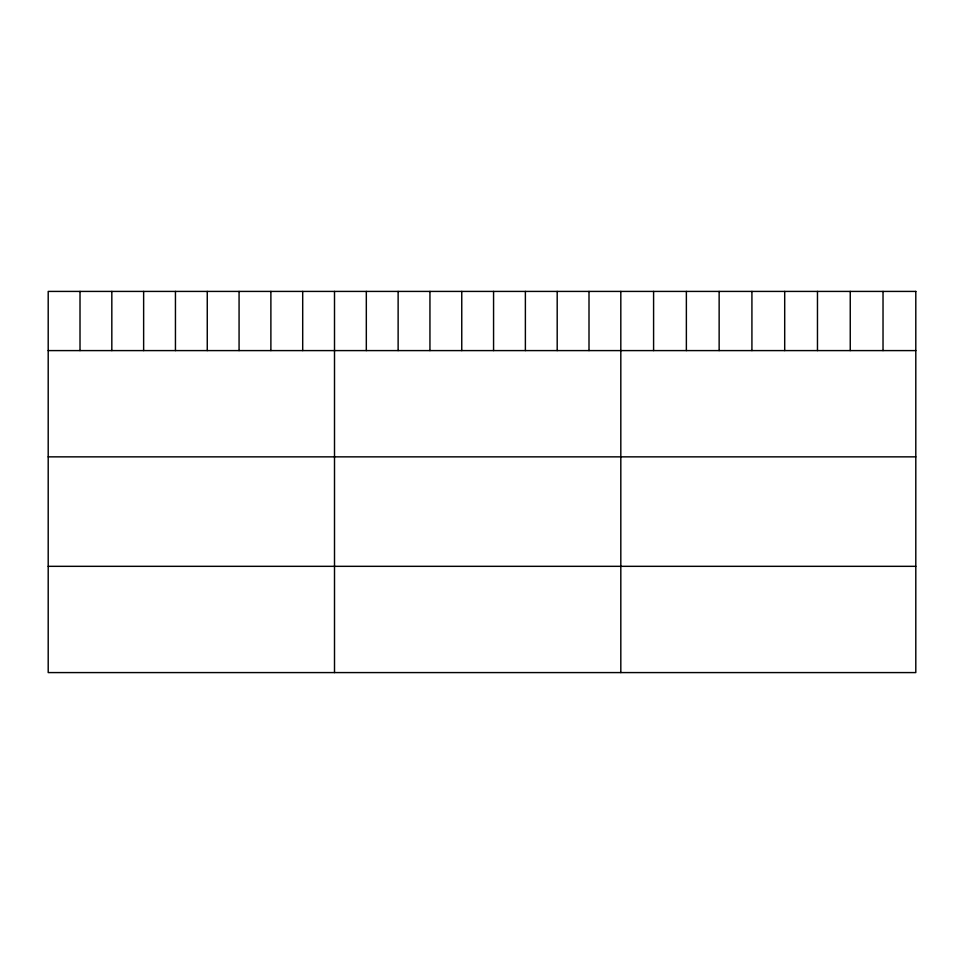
<?xml version="1.0" encoding="UTF-8"?>
<svg xmlns="http://www.w3.org/2000/svg" width="964" height="964" viewBox="0 0 964 964"><rect width="100%" height="100%" fill="white"/><g stroke="black" fill="none" stroke-linecap="round" stroke-linejoin="round"><path stroke-width="1.45" d="M48.2 350.595L915.8 350.595M48.2 456.852L915.8 456.852M48.2 566.326L915.8 566.326M883.024 291.417L883.024 350.595M850.248 291.417L850.248 350.595M817.472 291.417L817.472 350.595M784.696 291.417L784.696 350.595M751.92 291.417L751.92 350.595M719.144 291.417L719.144 350.595M686.368 291.417L686.368 350.595M653.592 291.417L653.592 350.595M620.816 291.417L620.816 672.583M589.004 291.417L589.004 350.595M557.192 291.417L557.192 350.595M525.38 291.417L525.38 350.595M493.568 291.417L493.568 350.595M461.756 291.417L461.756 350.595M429.944 291.417L429.944 350.595M398.132 291.417L398.132 350.595M366.32 291.417L366.32 350.595M334.508 291.417L334.508 672.583M302.696 291.417L302.696 350.595M270.884 291.417L270.884 350.595M239.072 291.417L239.072 350.595M207.26 291.417L207.26 350.595M175.448 291.417L175.448 350.595M143.636 291.417L143.636 350.595M111.824 291.417L111.824 350.595M80.012 291.417L80.012 350.595M915.8 291.417L48.2 291.417L48.2 672.583L915.8 672.583L915.8 291.417"/></g></svg>
